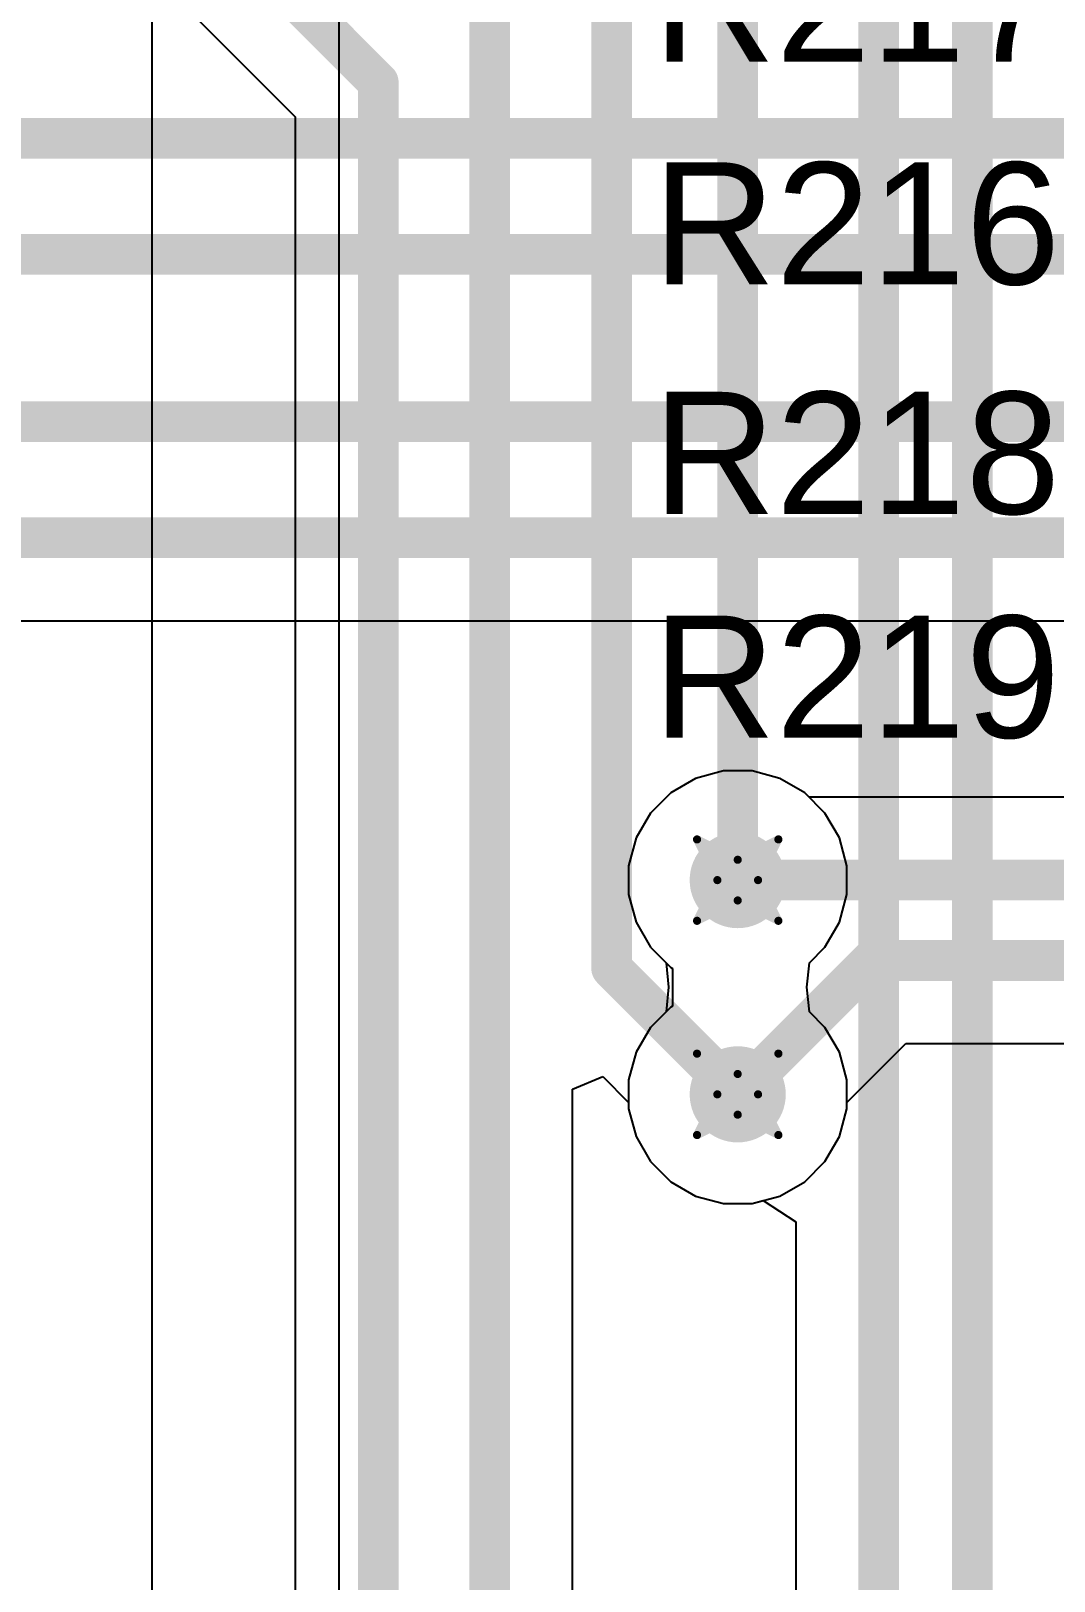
# Model space of a CAD drawing. Header units: inches. Extents: x -36 to 349, y -11 to 240.
# Drawn here: x 59.33 to 65.71, y 62.86 to 72.53 of the extents above; entities that cross this region are included whole.
import ezdxf

# ---------------------------------------------------------------- set-up
doc = ezdxf.new("R2010")
doc.units = ezdxf.units.IN
for name, color, linetype in [('Bottom Layer', 5, 'Continuous'), ('Drill Drawing', 1, 'Continuous'), ('Layer 1', 16, 'Continuous'), ('Layer 2', 76, 'Continuous'), ('Top Layer', 1, 'Continuous'), ('Top Overlay', 2, 'Continuous'), ('Via Holes', 16, 'Continuous')]:
    doc.layers.add(name, color=color, linetype=linetype)
doc.styles.add('Arial', font='', dxfattribs={"height": 0.2})
doc.styles.get('Arial').set_extended_font_data('Arial')

msp = doc.modelspace()

# ---------------------------------------------------------------- hatches: boundary and pattern name
at = {"layer": 'Bottom Layer'}
h = msp.add_hatch(color=5, dxfattribs=at)
edge = h.paths.add_edge_path()
edge.add_arc((63.7376, 67.2338), 0.3, 0, 360)
h = msp.add_hatch(color=5, dxfattribs=at)
edge = h.paths.add_edge_path()
edge.add_arc((63.7376, 65.8968), 0.3, 0, 360)
at = {"layer": 'Layer 1'}
h = msp.add_hatch(color=16, dxfattribs=at)
edge = h.paths.add_edge_path()
edge.add_arc((63.7376, 67.2338), 0.3, 0, 360)
h = msp.add_hatch(color=16, dxfattribs=at)
edge = h.paths.add_edge_path()
edge.add_arc((63.7376, 65.8968), 0.3, 0, 360)
at = {"layer": 'Layer 2'}
h = msp.add_hatch(color=76, dxfattribs=at)
edge = h.paths.add_edge_path()
edge.add_arc((63.7376, 67.2338), 0.3, 0, 360)
h = msp.add_hatch(color=76, dxfattribs=at)
edge = h.paths.add_edge_path()
edge.add_arc((63.7376, 65.8968), 0.3, 0, 360)
at = {"layer": 'Top Layer'}
h = msp.add_hatch(color=1, dxfattribs=at)
edge = h.paths.add_edge_path()
edge.add_arc((63.7376, 67.2338), 0.3, 0, 360)
h = msp.add_hatch(color=1, dxfattribs=at)
edge = h.paths.add_edge_path()
edge.add_arc((63.7376, 65.8968), 0.3, 0, 360)
at = {"layer": 'Via Holes'}
h = msp.add_hatch(color=7, dxfattribs=at)
edge = h.paths.add_edge_path()
edge.add_arc((63.7376, 67.2338), 0.15, 0, 360)
h = msp.add_hatch(color=7, dxfattribs=at)
edge = h.paths.add_edge_path()
edge.add_arc((63.7376, 65.8968), 0.15, 0, 360)

# ---------------------------------------------------------------- linework, layer by layer
at = {"layer": 'Bottom Layer'}
for p, q in [((59.5662, 73.407), (60.9754, 71.9977)), ((60.9754, 71.9977), (60.9754, 62.0655)), ((62.707, 65.9297), (62.8945, 66.0074)), ((62.8945, 66.0074), (63.0566, 65.8453)), ((62.707, 57.3401), (62.707, 65.9297)), ((63.0566, 65.8453), (63.0566, 65.8071)), ((63.0566, 65.8071), (63.103, 65.6339)), ((63.103, 65.6339), (63.1927, 65.4786)), ((63.1927, 65.4786), (63.3195, 65.3518)), ((63.3195, 65.3518), (63.4747, 65.2622)), ((63.4747, 65.2622), (63.6479, 65.2158)), ((63.6479, 65.2158), (63.8273, 65.2158)), ((63.8273, 65.2158), (63.8965, 65.2343)), ((63.8965, 65.2343), (64.0995, 65.1018)), ((64.0995, 65.1018), (64.0995, 58.0214))]:
    msp.add_line(p, q, dxfattribs=at)
for points in [[(64.6175, 58.0214, 0.254, 0.254, 0), (64.6175, 98.4293, 0.254, 0.254, 0)], [(65.2017, 58.7847, 0.254, 0.254, 0), (65.2017, 98.1873, 0.254, 0.254, 0)], [(62.9502, 66.6842, 0.254, 0.254, 0), (62.9502, 92.7608, 0.254, 0.254, 0)], [(63.7376, 67.2338, 0.254, 0.254, 0), (63.7376, 92.2112, 0.254, 0.254, 0)], [(59.9324, 73.7732, 0.254, 0.254, 0), (61.4934, 72.2122, 0.254, 0.254, 0)], [(62.189, 57.1256, 0.254, 0.254, 0), (62.189, 72.9632, 0.254, 0.254, 0)], [(61.4934, 61.6204, 0.254, 0.254, 0), (61.4934, 72.2122, 0.254, 0.254, 0)], [(62.9502, 66.6842, 0.254, 0.254, 0), (63.7376, 65.8968, 0.254, 0.254, 0)]]:
    msp.add_lwpolyline(points, format="xyseb", dxfattribs=at)
for points in [[(61.4299, 72.2122, 0.127, 0.127, 1), (61.5569, 72.2122, 0.127, 0.127, 1)], [(61.4299, 72.2122, 0.127, 0.127, 1), (61.5569, 72.2122, 0.127, 0.127, 1)], [(63.6741, 67.2338, 0.127, 0.127, 1), (63.8011, 67.2338, 0.127, 0.127, 1)], [(62.8867, 66.6842, 0.127, 0.127, 1), (63.0137, 66.6842, 0.127, 0.127, 1)], [(62.8867, 66.6842, 0.127, 0.127, 1), (63.0137, 66.6842, 0.127, 0.127, 1)], [(63.6741, 65.8968, 0.127, 0.127, 1), (63.8011, 65.8968, 0.127, 0.127, 1)]]:
    msp.add_lwpolyline(points, format="xyseb", close=True, dxfattribs=at)
at = {"layer": 'Drill Drawing'}
for points in [[(63.4836, 67.4878, 0.0508, 0.0508, 0), (63.7376, 67.3608, 0.0508, 0.0508, 0)], [(63.4836, 67.4878, 0.0508, 0.0508, 0), (63.6106, 67.2338, 0.0508, 0.0508, 0)], [(63.7376, 67.3608, 0.0508, 0.0508, 0), (63.9916, 67.4878, 0.0508, 0.0508, 0)], [(63.8646, 67.2338, 0.0508, 0.0508, 0), (63.9916, 67.4878, 0.0508, 0.0508, 0)], [(63.4836, 66.9798, 0.0508, 0.0508, 0), (63.6106, 67.2338, 0.0508, 0.0508, 0)], [(63.8646, 67.2338, 0.0508, 0.0508, 0), (63.9916, 66.9798, 0.0508, 0.0508, 0)], [(63.4836, 66.9798, 0.0508, 0.0508, 0), (63.7376, 67.1068, 0.0508, 0.0508, 0)], [(63.7376, 67.1068, 0.0508, 0.0508, 0), (63.9916, 66.9798, 0.0508, 0.0508, 0)], [(63.4836, 66.1508, 0.0508, 0.0508, 0), (63.7376, 66.0238, 0.0508, 0.0508, 0)], [(63.4836, 66.1508, 0.0508, 0.0508, 0), (63.6106, 65.8968, 0.0508, 0.0508, 0)], [(63.7376, 66.0238, 0.0508, 0.0508, 0), (63.9916, 66.1508, 0.0508, 0.0508, 0)], [(63.8646, 65.8968, 0.0508, 0.0508, 0), (63.9916, 66.1508, 0.0508, 0.0508, 0)], [(63.4836, 65.6428, 0.0508, 0.0508, 0), (63.6106, 65.8968, 0.0508, 0.0508, 0)], [(63.8646, 65.8968, 0.0508, 0.0508, 0), (63.9916, 65.6428, 0.0508, 0.0508, 0)], [(63.4836, 65.6428, 0.0508, 0.0508, 0), (63.7376, 65.7698, 0.0508, 0.0508, 0)], [(63.7376, 65.7698, 0.0508, 0.0508, 0), (63.9916, 65.6428, 0.0508, 0.0508, 0)]]:
    msp.add_lwpolyline(points, format="xyseb", dxfattribs=at)
for points in [[(63.4709, 67.4878, 0.0254, 0.0254, 1), (63.4963, 67.4878, 0.0254, 0.0254, 1)], [(63.4709, 67.4878, 0.0254, 0.0254, 1), (63.4963, 67.4878, 0.0254, 0.0254, 1)], [(63.9789, 67.4878, 0.0254, 0.0254, 1), (64.0043, 67.4878, 0.0254, 0.0254, 1)], [(63.9789, 67.4878, 0.0254, 0.0254, 1), (64.0043, 67.4878, 0.0254, 0.0254, 1)], [(63.7249, 67.3608, 0.0254, 0.0254, 1), (63.7503, 67.3608, 0.0254, 0.0254, 1)], [(63.7249, 67.3608, 0.0254, 0.0254, 1), (63.7503, 67.3608, 0.0254, 0.0254, 1)], [(63.5979, 67.2338, 0.0254, 0.0254, 1), (63.6233, 67.2338, 0.0254, 0.0254, 1)], [(63.5979, 67.2338, 0.0254, 0.0254, 1), (63.6233, 67.2338, 0.0254, 0.0254, 1)], [(63.8519, 67.2338, 0.0254, 0.0254, 1), (63.8773, 67.2338, 0.0254, 0.0254, 1)], [(63.8519, 67.2338, 0.0254, 0.0254, 1), (63.8773, 67.2338, 0.0254, 0.0254, 1)], [(63.7249, 67.1068, 0.0254, 0.0254, 1), (63.7503, 67.1068, 0.0254, 0.0254, 1)], [(63.7249, 67.1068, 0.0254, 0.0254, 1), (63.7503, 67.1068, 0.0254, 0.0254, 1)], [(63.4709, 66.9798, 0.0254, 0.0254, 1), (63.4963, 66.9798, 0.0254, 0.0254, 1)], [(63.4709, 66.9798, 0.0254, 0.0254, 1), (63.4963, 66.9798, 0.0254, 0.0254, 1)], [(63.9789, 66.9798, 0.0254, 0.0254, 1), (64.0043, 66.9798, 0.0254, 0.0254, 1)], [(63.9789, 66.9798, 0.0254, 0.0254, 1), (64.0043, 66.9798, 0.0254, 0.0254, 1)], [(63.4709, 66.1508, 0.0254, 0.0254, 1), (63.4963, 66.1508, 0.0254, 0.0254, 1)], [(63.4709, 66.1508, 0.0254, 0.0254, 1), (63.4963, 66.1508, 0.0254, 0.0254, 1)], [(63.9789, 66.1508, 0.0254, 0.0254, 1), (64.0043, 66.1508, 0.0254, 0.0254, 1)], [(63.9789, 66.1508, 0.0254, 0.0254, 1), (64.0043, 66.1508, 0.0254, 0.0254, 1)], [(63.7249, 66.0238, 0.0254, 0.0254, 1), (63.7503, 66.0238, 0.0254, 0.0254, 1)], [(63.7249, 66.0238, 0.0254, 0.0254, 1), (63.7503, 66.0238, 0.0254, 0.0254, 1)], [(63.5979, 65.8968, 0.0254, 0.0254, 1), (63.6233, 65.8968, 0.0254, 0.0254, 1)], [(63.5979, 65.8968, 0.0254, 0.0254, 1), (63.6233, 65.8968, 0.0254, 0.0254, 1)], [(63.8519, 65.8968, 0.0254, 0.0254, 1), (63.8773, 65.8968, 0.0254, 0.0254, 1)], [(63.8519, 65.8968, 0.0254, 0.0254, 1), (63.8773, 65.8968, 0.0254, 0.0254, 1)], [(63.7249, 65.7698, 0.0254, 0.0254, 1), (63.7503, 65.7698, 0.0254, 0.0254, 1)], [(63.7249, 65.7698, 0.0254, 0.0254, 1), (63.7503, 65.7698, 0.0254, 0.0254, 1)], [(63.4709, 65.6428, 0.0254, 0.0254, 1), (63.4963, 65.6428, 0.0254, 0.0254, 1)], [(63.4709, 65.6428, 0.0254, 0.0254, 1), (63.4963, 65.6428, 0.0254, 0.0254, 1)], [(63.9789, 65.6428, 0.0254, 0.0254, 1), (64.0043, 65.6428, 0.0254, 0.0254, 1)], [(63.9789, 65.6428, 0.0254, 0.0254, 1), (64.0043, 65.6428, 0.0254, 0.0254, 1)]]:
    msp.add_lwpolyline(points, format="xyseb", close=True, dxfattribs=at)
at = {"layer": 'Layer 1'}
for p, q in [((63.6479, 67.9148), (63.4747, 67.8684)), ((63.8273, 67.9148), (63.6479, 67.9148)), ((64.0005, 67.8684), (63.8273, 67.9148)), ((63.4747, 67.8684), (63.3195, 67.7787)), ((64.1557, 67.7787), (64.0005, 67.8684)), ((63.3195, 67.7787), (63.1927, 67.6519)), ((64.2825, 67.6519), (64.1557, 67.7787)), ((63.1927, 67.6519), (63.103, 67.4967)), ((64.3722, 67.4967), (64.2825, 67.6519)), ((63.103, 67.4967), (63.0566, 67.3235)), ((64.4186, 67.3235), (64.3722, 67.4967)), ((63.0566, 67.3235), (63.0566, 67.1441)), ((64.4186, 67.1441), (64.4186, 67.3235)), ((63.0566, 67.1441), (63.103, 66.9709)), ((64.3722, 66.9709), (64.4186, 67.1441)), ((63.103, 66.9709), (63.1927, 66.8157)), ((64.2825, 66.8157), (64.3722, 66.9709)), ((63.1927, 66.8157), (63.2902, 66.7181)), ((64.185, 66.7181), (64.2825, 66.8157)), ((63.2902, 66.7181), (63.3064, 66.5653)), ((64.1688, 66.5653), (64.185, 66.7181)), ((63.3064, 66.5653), (63.2902, 66.4125)), ((64.185, 66.4125), (64.1688, 66.5653)), ((63.2902, 66.4125), (63.1927, 66.3149)), ((64.2825, 66.3149), (64.185, 66.4125)), ((63.1927, 66.3149), (63.103, 66.1596)), ((64.3722, 66.1596), (64.2825, 66.3149)), ((63.103, 66.1596), (63.0566, 65.9864)), ((64.4186, 65.9864), (64.3722, 66.1596)), ((63.0566, 65.9864), (63.0566, 65.8071)), ((64.4186, 65.8071), (64.4186, 65.9864)), ((63.0566, 65.8071), (63.103, 65.6339)), ((64.3722, 65.6339), (64.4186, 65.8071)), ((63.103, 65.6339), (63.1927, 65.4786)), ((64.2825, 65.4786), (64.3722, 65.6339)), ((63.1927, 65.4786), (63.3195, 65.3518)), ((64.1557, 65.3518), (64.2825, 65.4786)), ((63.3195, 65.3518), (63.4747, 65.2622)), ((64.0005, 65.2622), (64.1557, 65.3518)), ((63.4747, 65.2622), (63.6479, 65.2158)), ((63.6479, 65.2158), (63.8273, 65.2158)), ((63.8273, 65.2158), (64.0005, 65.2622))]:
    msp.add_line(p, q, dxfattribs=at)
at = {"layer": 'Layer 2'}
for p, q in [((60.08, 74.3733), (60.08, 70.8152)), ((61.2484, 67.5631), (61.2484, 73.2167)), ((60.08, 70.8152), (60.08, 45.3532)), ((63.6479, 67.9148), (63.4747, 67.8684)), ((63.8273, 67.9148), (63.6479, 67.9148)), ((64.0005, 67.8684), (63.8273, 67.9148)), ((63.4747, 67.8684), (63.3195, 67.7787)), ((64.1557, 67.7787), (64.0005, 67.8684)), ((63.3195, 67.7787), (63.1927, 67.6519)), ((64.2825, 67.6519), (64.1557, 67.7787)), ((63.1927, 67.6519), (63.103, 67.4967)), ((64.3722, 67.4967), (64.2825, 67.6519)), ((61.2484, 62.5227), (61.2484, 67.5631)), ((63.103, 67.4967), (63.0566, 67.3235)), ((64.4186, 67.3235), (64.3722, 67.4967)), ((63.0566, 67.3235), (63.0566, 67.1441)), ((64.4186, 67.1441), (64.4186, 67.3235)), ((63.0566, 67.1441), (63.103, 66.9709)), ((64.3722, 66.9709), (64.4186, 67.1441)), ((63.103, 66.9709), (63.1927, 66.8157)), ((64.2825, 66.8157), (64.3722, 66.9709)), ((63.1927, 66.8157), (63.2902, 66.7181)), ((64.185, 66.7181), (64.2825, 66.8157)), ((63.2902, 66.7181), (63.3064, 66.5653)), ((64.1688, 66.5653), (64.185, 66.7181)), ((63.3064, 66.5653), (63.2902, 66.4125)), ((64.185, 66.4125), (64.1688, 66.5653)), ((63.2902, 66.4125), (63.1927, 66.3149)), ((64.2825, 66.3149), (64.185, 66.4125)), ((63.1927, 66.3149), (63.103, 66.1596)), ((64.3722, 66.1596), (64.2825, 66.3149)), ((63.103, 66.1596), (63.0566, 65.9864)), ((64.4186, 65.9864), (64.3722, 66.1596)), ((63.0566, 65.9864), (63.0566, 65.8071)), ((64.4186, 65.8071), (64.4186, 65.9864)), ((63.0566, 65.8071), (63.103, 65.6339)), ((64.3722, 65.6339), (64.4186, 65.8071)), ((63.103, 65.6339), (63.1927, 65.4786)), ((64.2825, 65.4786), (64.3722, 65.6339)), ((63.1927, 65.4786), (63.3195, 65.3518)), ((64.1557, 65.3518), (64.2825, 65.4786)), ((63.3195, 65.3518), (63.4747, 65.2622)), ((64.0005, 65.2622), (64.1557, 65.3518)), ((63.4747, 65.2622), (63.6479, 65.2158)), ((63.6479, 65.2158), (63.8273, 65.2158)), ((63.8273, 65.2158), (64.0005, 65.2622))]:
    msp.add_line(p, q, dxfattribs=at)
at = {"layer": 'Top Layer'}
for p, q in [((56.9568, 68.8522), (65.9844, 68.8522)), ((63.6479, 67.9148), (63.4747, 67.8684)), ((63.8273, 67.9148), (63.6479, 67.9148)), ((64.0005, 67.8684), (63.8273, 67.9148)), ((63.4747, 67.8684), (63.3195, 67.7787)), ((64.1557, 67.7787), (64.0005, 67.8684)), ((63.3195, 67.7787), (63.1927, 67.6519)), ((64.1827, 67.7518), (64.1557, 67.7787)), ((71.3877, 67.7518), (64.1827, 67.7518)), ((63.1927, 67.6519), (63.103, 67.4967)), ((63.103, 67.4967), (63.0566, 67.3235)), ((63.0566, 67.3235), (63.0566, 67.1441)), ((63.0566, 67.1441), (63.103, 66.9709)), ((63.103, 66.9709), (63.1927, 66.8157)), ((63.1927, 66.8157), (63.3195, 66.6889)), ((63.3195, 66.6889), (63.3303, 66.6826)), ((63.3303, 66.6826), (63.3303, 66.448)), ((63.3195, 66.4417), (63.1927, 66.3149)), ((63.3303, 66.448), (63.3195, 66.4417)), ((63.1927, 66.3149), (63.103, 66.1596)), ((64.4186, 65.8453), (64.7875, 66.2141)), ((64.7875, 66.2141), (66.8148, 66.2141)), ((63.103, 66.1596), (63.0566, 65.9864)), ((63.0566, 65.9864), (63.0566, 65.8071)), ((63.0566, 65.8071), (63.103, 65.6339)), ((64.3722, 65.6339), (64.4186, 65.8071)), ((64.4186, 65.8071), (64.4186, 65.8453)), ((63.103, 65.6339), (63.1927, 65.4786)), ((64.2825, 65.4786), (64.3722, 65.6339)), ((63.1927, 65.4786), (63.3195, 65.3518)), ((64.1557, 65.3518), (64.2825, 65.4786)), ((63.3195, 65.3518), (63.4747, 65.2622)), ((64.0005, 65.2622), (64.1557, 65.3518)), ((63.4747, 65.2622), (63.6479, 65.2158)), ((63.6479, 65.2158), (63.8273, 65.2158)), ((63.8273, 65.2158), (64.0005, 65.2622))]:
    msp.add_line(p, q, dxfattribs=at)
for points in [[(57.9898, 71.864, 0.254, 0.254, 0), (66.1989, 71.864, 0.254, 0.254, 0)], [(57.6895, 71.139, 0.254, 0.254, 0), (67.065, 71.139, 0.254, 0.254, 0)], [(57.294, 70.0952, 0.254, 0.254, 0), (67.065, 70.0952, 0.254, 0.254, 0)], [(56.9568, 69.3702, 0.254, 0.254, 0), (66.1989, 69.3702, 0.254, 0.254, 0)], [(63.7376, 67.2338, 0.254, 0.254, 0), (74.4042, 67.2338, 0.254, 0.254, 0)], [(63.7376, 65.8968, 0.254, 0.254, 0), (64.5729, 66.7321, 0.254, 0.254, 0)], [(64.5729, 66.7321, 0.254, 0.254, 0), (74.7152, 66.7321, 0.254, 0.254, 0)]]:
    msp.add_lwpolyline(points, format="xyseb", dxfattribs=at)
for points in [[(63.6741, 67.2338, 0.127, 0.127, 1), (63.8011, 67.2338, 0.127, 0.127, 1)], [(64.5094, 66.7321, 0.127, 0.127, 1), (64.6364, 66.7321, 0.127, 0.127, 1)], [(64.5094, 66.7321, 0.127, 0.127, 1), (64.6364, 66.7321, 0.127, 0.127, 1)], [(63.6741, 65.8968, 0.127, 0.127, 1), (63.8011, 65.8968, 0.127, 0.127, 1)]]:
    msp.add_lwpolyline(points, format="xyseb", close=True, dxfattribs=at)

# ---------------------------------------------------------------- texts
at = {"layer": 'Top Overlay', "style": 'Arial'}
for s, p in [('R217', (63.2069, 72.3406)), ('R216', (63.2069, 70.9513)), ('R218', (63.2069, 69.5191)), ('R219', (63.2069, 68.1223))]:
    msp.add_text(s, height=0.762, dxfattribs=at).set_placement(p)

doc.saveas('drawing.dxf')
